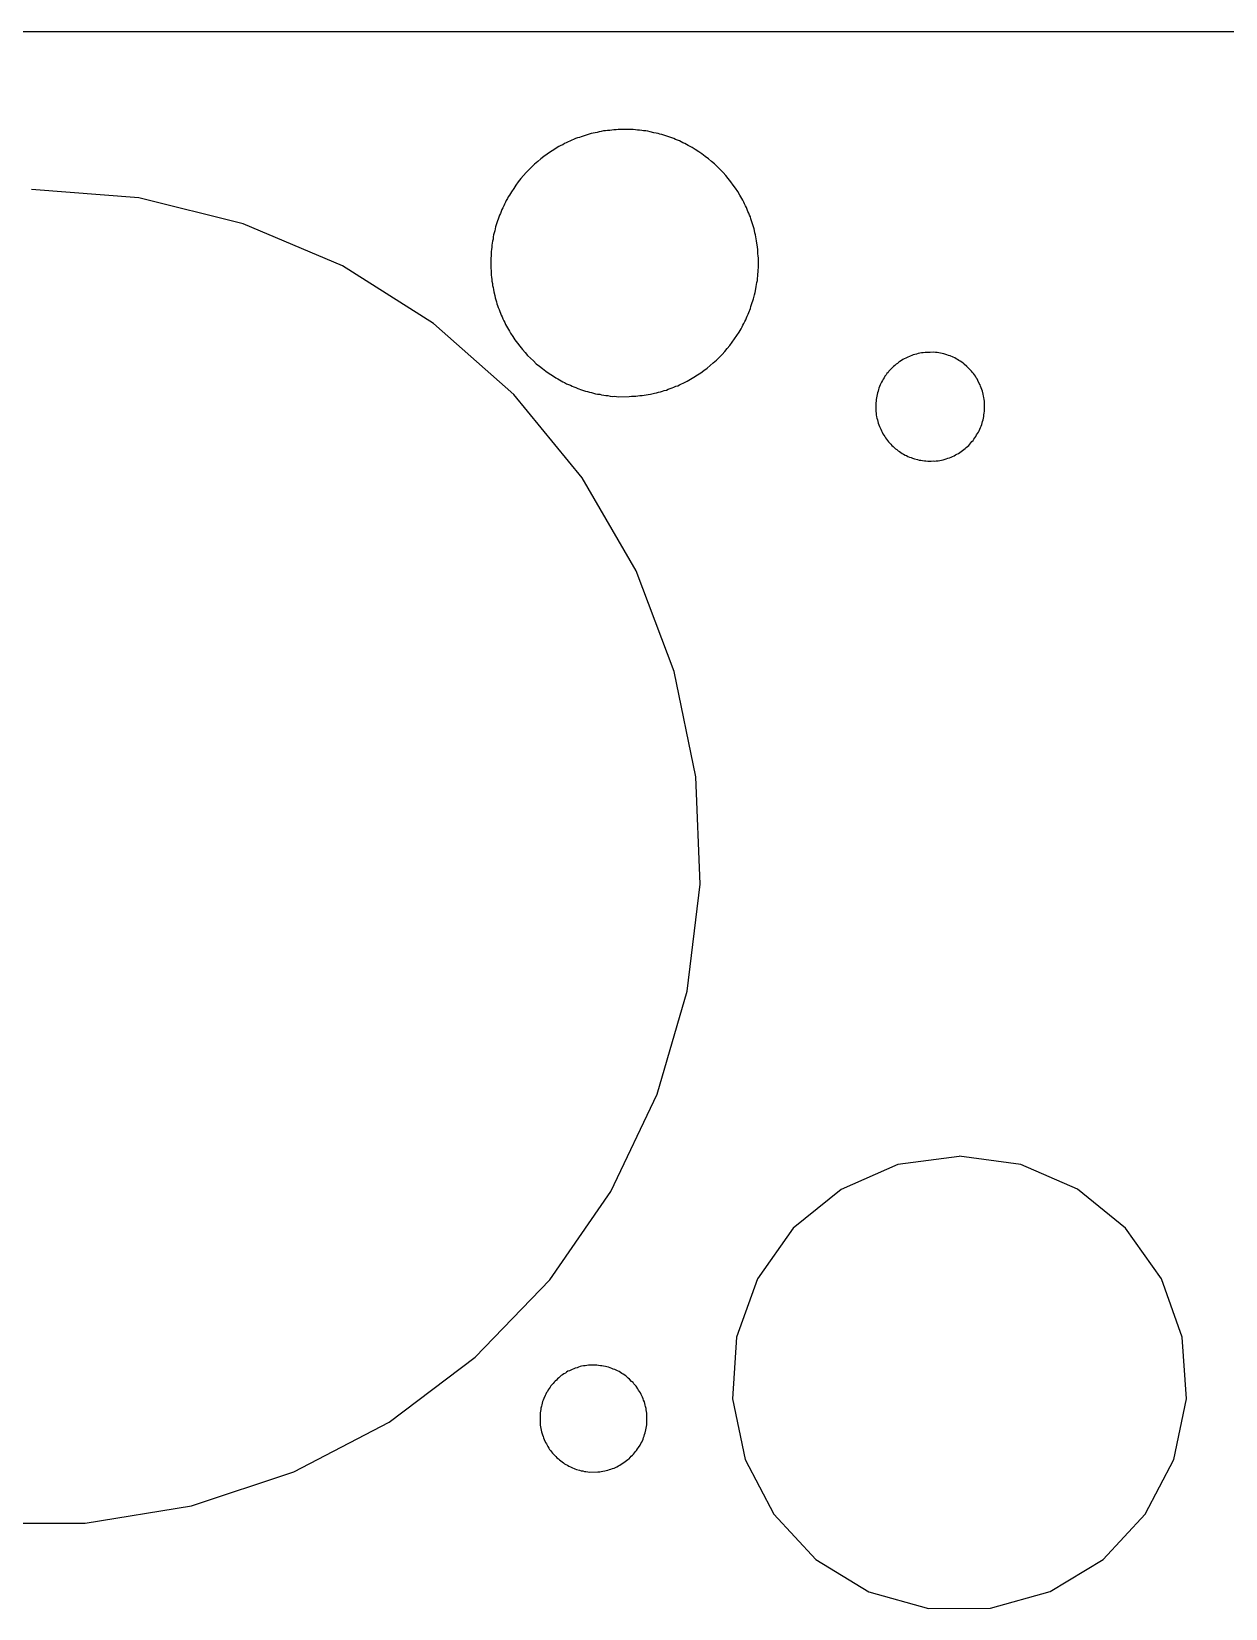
# Model space of a CAD drawing. Extents: x 14 to 160, y 773 to 1209.
# Drawn here: x 53.5 to 98, y 1149.8 to 1208.7 of the extents above; entities that cross this region are included whole.
import ezdxf

# ---------------------------------------------------------------- set-up
doc = ezdxf.new("R2010")
doc.units = 0

msp = doc.modelspace()

# ---------------------------------------------------------------- linework, layer by layer
at = {"layer": 'Bottom'}
for p, q in [((15.4723, 1208.65507), (158.38, 1208.65)), ((74.585717, 1204.891935), (74.503207, 1204.876115)), ((74.658673, 1204.907755), (74.585717, 1204.891935)), ((74.73171, 1204.92674), (74.658673, 1204.907755)), ((74.81422, 1204.94256), (74.73171, 1204.92674)), ((74.887176, 1204.94905), (74.81422, 1204.94256)), ((74.96655, 1204.958543), (74.887176, 1204.94905)), ((75.04906, 1204.965033), (74.96655, 1204.958543)), ((75.122098, 1204.974525), (75.04906, 1204.965033)), ((75.204608, 1204.981016), (75.122098, 1204.974525)), ((75.283982, 1204.990508), (75.204608, 1204.981016)), ((75.3665, 1205), (75.283982, 1204.990508)), ((75.6013, 1205), (75.3665, 1205)), ((75.845248, 1205.003912), (75.6013, 1205)), ((75.924622, 1204.994419), (75.845248, 1205.003912)), ((76.007132, 1204.984927), (75.924622, 1204.994419)), ((76.080088, 1204.978437), (76.007132, 1204.984927)), ((76.162606, 1204.968945), (76.080088, 1204.978437)), ((76.241899, 1204.962454), (76.162606, 1204.968945)), ((76.314936, 1204.952962), (76.241899, 1204.962454)), ((76.397447, 1204.946472), (76.314936, 1204.952962)), ((76.470402, 1204.930651), (76.397447, 1204.946472)), ((76.552913, 1204.911667), (76.470402, 1204.930651)), ((76.698898, 1204.879945), (76.552913, 1204.911667)), ((76.778272, 1204.864125), (76.698898, 1204.879945)), ((73.091136, 1204.324756), (72.961018, 1204.245492)), ((73.154587, 1204.36597), (73.091136, 1204.324756)), ((73.221206, 1204.397692), (73.154587, 1204.36597)), ((73.294243, 1204.429414), (73.221206, 1204.397692)), ((73.357693, 1204.470628), (73.294243, 1204.429414)), ((73.424312, 1204.502349), (73.357693, 1204.470628)), ((73.49735, 1204.537235), (73.424312, 1204.502349)), ((73.5608, 1204.568957), (73.49735, 1204.537235)), ((73.633756, 1204.59427), (73.5608, 1204.568957)), ((73.700375, 1204.625991), (73.633756, 1204.59427)), ((73.773331, 1204.657713), (73.700375, 1204.625991)), ((73.846287, 1204.683026), (73.773331, 1204.657713)), ((73.919324, 1204.705174), (73.846287, 1204.683026)), ((73.985943, 1204.730487), (73.919324, 1204.705174)), ((74.058899, 1204.755799), (73.985943, 1204.730487)), ((74.131936, 1204.777948), (74.058899, 1204.755799)), ((74.204892, 1204.80326), (74.131936, 1204.777948)), ((74.284266, 1204.81908), (74.204892, 1204.80326)), ((74.357222, 1204.844393), (74.284266, 1204.81908)), ((74.503207, 1204.876115), (74.357222, 1204.844393)), ((76.851228, 1204.848305), (76.778272, 1204.864125)), ((76.924265, 1204.822992), (76.851228, 1204.848305)), ((76.997221, 1204.807172), (76.924265, 1204.822992)), ((77.070177, 1204.781859), (76.997221, 1204.807172)), ((77.143214, 1204.759711), (77.070177, 1204.781859)), ((77.289191, 1204.709005), (77.143214, 1204.759711)), ((77.365315, 1204.686856), (77.289191, 1204.709005)), ((77.438271, 1204.661544), (77.365315, 1204.686856)), ((77.501722, 1204.629822), (77.438271, 1204.661544)), ((77.574759, 1204.5981), (77.501722, 1204.629822)), ((77.647715, 1204.572787), (77.574759, 1204.5981)), ((77.714334, 1204.541066), (77.647715, 1204.572787)), ((77.777784, 1204.50618), (77.714334, 1204.541066)), ((77.85074, 1204.474458), (77.777784, 1204.50618)), ((77.917359, 1204.433244), (77.85074, 1204.474458)), ((77.98081, 1204.401522), (77.917359, 1204.433244)), ((78.047429, 1204.3698), (77.98081, 1204.401522)), ((78.120384, 1204.328586), (78.047429, 1204.3698)), ((78.240981, 1204.249322), (78.120384, 1204.328586)), ((72.246967, 1203.709913), (72.139069, 1203.602164)), ((72.361219, 1203.804989), (72.246967, 1203.709913)), ((72.472294, 1203.903229), (72.361219, 1203.804989)), ((72.596059, 1203.991961), (72.472294, 1203.903229)), ((72.710311, 1204.080701), (72.596059, 1203.991961)), ((72.840421, 1204.163097), (72.710311, 1204.080701)), ((72.961018, 1204.245492), (72.840421, 1204.163097)), ((78.371099, 1204.166927), (78.240981, 1204.249322)), ((78.491688, 1204.084531), (78.371099, 1204.166927)), ((78.615461, 1203.995792), (78.491688, 1204.084531)), ((78.73605, 1203.90706), (78.615461, 1203.995792)), ((78.850302, 1203.80882), (78.73605, 1203.90706)), ((78.964545, 1203.713743), (78.850302, 1203.80882)), ((79.069275, 1203.605994), (78.964545, 1203.713743)), ((71.732855, 1203.164816), (71.637647, 1203.044395)), ((71.929617, 1203.392994), (71.732855, 1203.164816)), ((72.027994, 1203.497579), (71.929617, 1203.392994)), ((72.139069, 1203.602164), (72.027994, 1203.497579)), ((79.174005, 1203.501409), (79.069275, 1203.605994)), ((79.281903, 1203.396824), (79.174005, 1203.501409)), ((79.377112, 1203.282739), (79.281903, 1203.396824)), ((79.475489, 1203.168646), (79.377112, 1203.282739)), ((79.564352, 1203.048225), (79.475489, 1203.168646)), ((57.477218, 1202.443852), (53.472208, 1202.760762)), ((71.304463, 1202.546834), (71.263191, 1202.483472)), ((71.377419, 1202.676772), (71.304463, 1202.546834)), ((71.466282, 1202.800365), (71.377419, 1202.676772)), ((71.548792, 1202.920794), (71.466282, 1202.800365)), ((71.637647, 1203.044395), (71.548792, 1202.920794)), ((79.653207, 1202.924624), (79.564352, 1203.048225)), ((79.745239, 1202.804195), (79.653207, 1202.924624)), ((79.824613, 1202.680602), (79.745239, 1202.804195)), ((79.907123, 1202.550664), (79.824613, 1202.680602)), ((79.938889, 1202.487302), (79.907123, 1202.550664)), ((61.374328, 1201.480434), (57.477218, 1202.443852)), ((70.993222, 1201.938603), (70.971043, 1201.865748)), ((71.028156, 1202.014622), (70.993222, 1201.938603)), ((71.059922, 1202.077984), (71.028156, 1202.014622)), ((71.091688, 1202.150839), (71.059922, 1202.077984)), ((71.123454, 1202.217365), (71.091688, 1202.150839)), ((71.158388, 1202.280728), (71.123454, 1202.217365)), ((71.190154, 1202.353583), (71.158388, 1202.280728)), ((71.231426, 1202.420109), (71.190154, 1202.353583)), ((71.263191, 1202.483472), (71.231426, 1202.420109)), ((79.98016, 1202.423939), (79.938889, 1202.487302)), ((80.011926, 1202.357413), (79.98016, 1202.423939)), ((80.053197, 1202.284558), (80.011926, 1202.357413)), ((80.084963, 1202.221196), (80.053197, 1202.284558)), ((80.116729, 1202.154669), (80.084963, 1202.221196)), ((80.151663, 1202.081815), (80.116729, 1202.154669)), ((80.183429, 1202.018452), (80.151663, 1202.081815)), ((80.208777, 1201.942433), (80.183429, 1202.018452)), ((80.240543, 1201.869579), (80.208777, 1201.942433)), ((65.071508, 1199.905374), (61.374328, 1201.480434)), ((70.790196, 1201.364999), (70.75843, 1201.219225)), ((70.866321, 1201.583668), (70.790196, 1201.364999)), ((70.8885, 1201.656604), (70.866321, 1201.583668)), ((70.939277, 1201.802386), (70.8885, 1201.656604)), ((70.971043, 1201.865748), (70.939277, 1201.802386)), ((80.262722, 1201.806216), (80.240543, 1201.869579)), ((80.297657, 1201.73328), (80.262722, 1201.806216)), ((80.319836, 1201.660426), (80.297657, 1201.73328)), ((80.370613, 1201.514644), (80.319836, 1201.660426)), ((80.392873, 1201.441789), (80.370613, 1201.514644)), ((80.411884, 1201.368853), (80.392873, 1201.441789)), ((80.434063, 1201.295998), (80.411884, 1201.368853)), ((70.679056, 1200.835854), (70.663214, 1200.75659)), ((70.694898, 1200.908708), (70.679056, 1200.835854)), ((70.701398, 1200.991112), (70.694898, 1200.908708)), ((70.71724, 1201.063967), (70.701398, 1200.991112)), ((70.736251, 1201.136821), (70.71724, 1201.063967)), ((70.75843, 1201.219225), (70.736251, 1201.136821)), ((80.449906, 1201.223144), (80.434063, 1201.295998)), ((80.465748, 1201.14074), (80.449906, 1201.223144)), ((80.484759, 1201.067885), (80.465748, 1201.14074)), ((80.500601, 1200.995031), (80.484759, 1201.067885)), ((80.516443, 1200.912627), (80.500601, 1200.995031)), ((80.532286, 1200.839772), (80.516443, 1200.912627)), ((80.538785, 1200.760509), (80.532286, 1200.839772)), ((80.557796, 1200.687654), (80.538785, 1200.760509)), ((70.6217, 1200.28), (70.612195, 1200.200817)), ((70.612195, 1200.200817), (70.6122, 1199.81)), ((70.628198, 1200.446081), (70.621699, 1200.366817)), ((70.621699, 1200.366817), (70.6217, 1200.28)), ((70.637704, 1200.518936), (70.628198, 1200.446081)), ((70.644203, 1200.60134), (70.637704, 1200.518936)), ((70.653708, 1200.683735), (70.644203, 1200.60134)), ((70.663214, 1200.75659), (70.653708, 1200.683735)), ((80.564295, 1200.605258), (80.557796, 1200.687654)), ((80.573801, 1200.522855), (80.564295, 1200.605258)), ((80.5803, 1200.45), (80.573801, 1200.522855)), ((80.580295, 1200.361578), (80.5803, 1200.45)), ((80.589801, 1200.279183), (80.580295, 1200.361578)), ((80.5963, 1200.2), (80.589801, 1200.279183)), ((80.596299, 1199.839264), (80.5963, 1200.2)), ((68.467198, 1197.763044), (65.071508, 1199.905374)), ((70.6122, 1199.81), (70.621705, 1199.730736)), ((70.621705, 1199.730736), (70.6217, 1199.64)), ((70.6217, 1199.64), (70.628199, 1199.557605)), ((80.573876, 1199.527732), (80.580376, 1199.600668)), ((80.580376, 1199.600668), (80.589881, 1199.679851)), ((80.5898, 1199.76), (80.596299, 1199.839264)), ((80.589881, 1199.679851), (80.5898, 1199.76)), ((70.628199, 1199.557605), (70.637705, 1199.484669)), ((70.637705, 1199.484669), (70.644204, 1199.405486)), ((70.644204, 1199.405486), (70.65371, 1199.33255)), ((70.65371, 1199.33255), (70.669552, 1199.250155)), ((70.669552, 1199.250155), (70.679057, 1199.170891)), ((70.679057, 1199.170891), (70.6949, 1199.094872)), ((70.6949, 1199.094872), (70.710742, 1199.022017)), ((70.710742, 1199.022017), (70.726584, 1198.942753)), ((80.475247, 1198.909709), (80.507013, 1199.055491)), ((80.507013, 1199.055491), (80.516519, 1199.137887)), ((80.516519, 1199.137887), (80.532361, 1199.210822)), ((80.532361, 1199.210822), (80.538861, 1199.290005)), ((80.538861, 1199.290005), (80.557871, 1199.362941)), ((80.557871, 1199.362941), (80.564371, 1199.445336)), ((80.564371, 1199.445336), (80.573876, 1199.527732)), ((70.726584, 1198.942753), (70.75835, 1198.796979)), ((70.75835, 1198.796979), (70.774192, 1198.714576)), ((70.774192, 1198.714576), (70.824969, 1198.568802)), ((70.824969, 1198.568802), (70.840811, 1198.495866)), ((70.840811, 1198.495866), (70.866159, 1198.423011)), ((70.866159, 1198.423011), (70.888338, 1198.350157)), ((80.319749, 1198.39004), (80.370526, 1198.535822)), ((80.370526, 1198.535822), (80.392786, 1198.608677)), ((80.392786, 1198.608677), (80.418134, 1198.681532)), ((80.418134, 1198.681532), (80.4499, 1198.827314)), ((80.4499, 1198.827314), (80.475247, 1198.909709)), ((70.888338, 1198.350157), (70.920104, 1198.277221)), ((70.920104, 1198.277221), (70.945452, 1198.210694)), ((70.945452, 1198.210694), (70.9708, 1198.13784)), ((70.9708, 1198.13784), (71.002566, 1198.064904)), ((71.002566, 1198.064904), (71.034332, 1198.001541)), ((71.034332, 1198.001541), (71.059679, 1197.928605)), ((71.059679, 1197.928605), (71.091445, 1197.862079)), ((71.091445, 1197.862079), (71.132716, 1197.789224)), ((80.059447, 1197.759353), (80.094382, 1197.832288)), ((80.094382, 1197.832288), (80.126148, 1197.895651)), ((80.126148, 1197.895651), (80.157913, 1197.968587)), ((80.157913, 1197.968587), (80.183261, 1198.035113)), ((80.183261, 1198.035113), (80.215027, 1198.107968)), ((80.215027, 1198.107968), (80.246793, 1198.17133)), ((80.246793, 1198.17133), (80.29757, 1198.317104)), ((80.29757, 1198.317104), (80.319749, 1198.39004)), ((71.475708, 1195.100974), (68.467198, 1197.763044)), ((71.132716, 1197.789224), (71.164482, 1197.725862)), ((71.164482, 1197.725862), (71.196248, 1197.659335)), ((71.196248, 1197.659335), (71.23752, 1197.595973)), ((71.23752, 1197.595973), (71.272454, 1197.529446)), ((71.272454, 1197.529446), (71.310557, 1197.466084)), ((71.310557, 1197.466084), (71.351828, 1197.399557)), ((71.351828, 1197.399557), (71.434338, 1197.269619)), ((71.434338, 1197.269619), (71.513712, 1197.149198)), ((79.710242, 1197.182689), (79.79276, 1197.30311)), ((79.79276, 1197.30311), (79.87527, 1197.433048)), ((79.87527, 1197.433048), (79.913373, 1197.499575)), ((79.913373, 1197.499575), (79.948307, 1197.562937)), ((79.948307, 1197.562937), (79.98641, 1197.629464)), ((79.98641, 1197.629464), (80.021344, 1197.692826)), ((80.021344, 1197.692826), (80.059447, 1197.759353)), ((71.513712, 1197.149198), (71.602567, 1197.028769)), ((71.602567, 1197.028769), (71.694607, 1196.905176)), ((71.694607, 1196.905176), (71.789807, 1196.791083)), ((71.789807, 1196.791083), (71.888192, 1196.680162)), ((71.888192, 1196.680162), (71.986569, 1196.566077)), ((79.240561, 1196.596396), (79.338938, 1196.710489)), ((79.338938, 1196.710489), (79.434147, 1196.824574)), ((79.434147, 1196.824574), (79.532523, 1196.938667)), ((79.532523, 1196.938667), (79.621387, 1197.059088)), ((79.621387, 1197.059088), (79.710242, 1197.182689)), ((86.627428, 1196.64771), (86.559672, 1196.631565)), ((86.685517, 1196.657365), (86.627428, 1196.64771)), ((86.750105, 1196.663855), (86.685517, 1196.657365)), ((86.817861, 1196.67351), (86.750105, 1196.663855)), ((86.8727, 1196.68), (86.817861, 1196.67351)), ((87.0051, 1196.68), (86.8727, 1196.68)), ((87.137242, 1196.68522), (87.0048, 1196.68)), ((87.204999, 1196.67873), (87.137242, 1196.68522)), ((87.269586, 1196.669075), (87.204999, 1196.67873)), ((87.327675, 1196.662585), (87.269586, 1196.669075)), ((87.395431, 1196.652931), (87.327675, 1196.662585)), ((87.45352, 1196.636786), (87.395431, 1196.652931)), ((71.986569, 1196.566077), (72.091299, 1196.45832)), ((72.091299, 1196.45832), (72.205542, 1196.363252)), ((72.205542, 1196.363252), (72.310272, 1196.255495)), ((72.310272, 1196.255495), (72.424515, 1196.160427)), ((72.424515, 1196.160427), (72.545112, 1196.071687)), ((72.545112, 1196.071687), (72.659364, 1195.979783)), ((78.564597, 1196.006939), (78.688362, 1196.09567)), ((78.688362, 1196.09567), (78.802614, 1196.190747)), ((78.802614, 1196.190747), (78.913681, 1196.288987)), ((78.913681, 1196.288987), (79.027933, 1196.387235)), ((79.027933, 1196.387235), (79.135831, 1196.491811)), ((79.135831, 1196.491811), (79.240561, 1196.596396)), ((85.552571, 1196.069254), (85.51065, 1196.02731)), ((85.600992, 1196.111198), (85.552571, 1196.069254)), ((85.642913, 1196.150059), (85.600992, 1196.111198)), ((85.684834, 1196.192004), (85.642913, 1196.150059)), ((85.733255, 1196.233948), (85.684834, 1196.192004)), ((85.784925, 1196.266319), (85.733255, 1196.233948)), ((85.833346, 1196.308263), (85.784925, 1196.266319)), ((85.881767, 1196.340634), (85.833346, 1196.308263)), ((85.933437, 1196.37625), (85.881767, 1196.340634)), ((85.991525, 1196.408621), (85.933437, 1196.37625)), ((86.039946, 1196.43442), (85.991525, 1196.408621)), ((86.098035, 1196.466791), (86.039946, 1196.43442)), ((86.146455, 1196.489426), (86.098035, 1196.466791)), ((86.26273, 1196.541106), (86.146455, 1196.489426)), ((86.320819, 1196.563741), (86.26273, 1196.541106)), ((86.378907, 1196.583131), (86.320819, 1196.563741)), ((86.436996, 1196.599276), (86.378907, 1196.583131)), ((86.501584, 1196.615421), (86.436996, 1196.599276)), ((86.559672, 1196.631565), (86.501584, 1196.615421)), ((87.518108, 1196.620641), (87.45352, 1196.636786)), ((87.634383, 1196.58827), (87.518108, 1196.620641)), ((87.692471, 1196.56888), (87.634383, 1196.58827)), ((87.75056, 1196.546245), (87.692471, 1196.56888)), ((87.866843, 1196.494565), (87.75056, 1196.546245)), ((87.924931, 1196.47193), (87.866843, 1196.494565)), ((87.973352, 1196.439559), (87.924931, 1196.47193)), ((88.03144, 1196.41376), (87.973352, 1196.439559)), ((88.079861, 1196.381389), (88.03144, 1196.41376)), ((88.131531, 1196.345773), (88.079861, 1196.381389)), ((88.18962, 1196.313402), (88.131531, 1196.345773)), ((88.23804, 1196.271458), (88.18962, 1196.313402)), ((88.279962, 1196.239087), (88.23804, 1196.271458)), ((88.37686, 1196.155093), (88.279962, 1196.239087)), ((88.418781, 1196.116232), (88.37686, 1196.155093)), ((88.502754, 1196.032247), (88.418781, 1196.116232)), ((72.659364, 1195.979783), (72.789474, 1195.891052)), ((72.789474, 1195.891052), (72.913247, 1195.811788)), ((72.913247, 1195.811788), (73.043357, 1195.729392)), ((73.043357, 1195.729392), (73.106808, 1195.688178)), ((73.106808, 1195.688178), (73.173427, 1195.656456)), ((73.173427, 1195.656456), (73.236877, 1195.615242)), ((73.236877, 1195.615242), (73.303496, 1195.583521)), ((73.303496, 1195.583521), (73.366947, 1195.551799)), ((73.366947, 1195.551799), (73.439903, 1195.510585)), ((73.439903, 1195.510585), (73.506522, 1195.485272)), ((73.506522, 1195.485272), (73.579477, 1195.45355)), ((77.590554, 1195.436238), (77.657173, 1195.471124)), ((77.657173, 1195.471124), (77.730129, 1195.502846)), ((77.730129, 1195.502846), (77.79358, 1195.534568)), ((77.79358, 1195.534568), (77.860199, 1195.56629)), ((77.860199, 1195.56629), (77.933154, 1195.607504)), ((77.933154, 1195.607504), (77.996605, 1195.639225)), ((77.996605, 1195.639225), (78.063224, 1195.674111)), ((78.063224, 1195.674111), (78.126674, 1195.712161)), ((78.126674, 1195.712161), (78.193293, 1195.753375)), ((78.193293, 1195.753375), (78.323403, 1195.835771)), ((78.323403, 1195.835771), (78.444, 1195.915035)), ((78.444, 1195.915035), (78.564597, 1196.006939)), ((85.145383, 1195.465404), (85.122797, 1195.407315)), ((85.171218, 1195.513839), (85.145383, 1195.465404)), ((85.197053, 1195.571928), (85.171218, 1195.513839)), ((85.229388, 1195.630017), (85.197053, 1195.571928)), ((85.255223, 1195.681696), (85.229388, 1195.630017)), ((85.287558, 1195.730131), (85.255223, 1195.681696)), ((85.319892, 1195.78822), (85.287558, 1195.730131)), ((85.361976, 1195.836655), (85.319892, 1195.78822)), ((85.394311, 1195.888334), (85.361976, 1195.836655)), ((85.436313, 1195.927115), (85.394311, 1195.888334)), ((85.468648, 1195.978794), (85.436313, 1195.927115)), ((85.51065, 1196.02731), (85.468648, 1195.978794)), ((88.544756, 1195.983812), (88.502754, 1196.032247)), ((88.583509, 1195.932132), (88.544756, 1195.983812)), ((88.619093, 1195.893271), (88.583509, 1195.932132)), ((88.657846, 1195.841591), (88.619093, 1195.893271)), ((88.69343, 1195.793157), (88.657846, 1195.841591)), ((88.725765, 1195.735068), (88.69343, 1195.793157)), ((88.758099, 1195.686633), (88.725765, 1195.735068)), ((88.790434, 1195.634953), (88.758099, 1195.686633)), ((88.842104, 1195.518653), (88.790434, 1195.634953)), ((88.874439, 1195.470219), (88.842104, 1195.518653)), ((88.890606, 1195.41213), (88.874439, 1195.470219)), ((74.017718, 1191.995214), (71.475708, 1195.100974)), ((73.579477, 1195.45355), (73.642928, 1195.421829)), ((73.642928, 1195.421829), (73.715965, 1195.390107)), ((73.715965, 1195.390107), (73.788921, 1195.364794)), ((73.788921, 1195.364794), (73.85554, 1195.333073)), ((73.85554, 1195.333073), (74.001525, 1195.282366)), ((74.001525, 1195.282366), (74.074481, 1195.260137)), ((74.074481, 1195.260137), (74.147518, 1195.234824)), ((74.147518, 1195.234824), (74.220474, 1195.219004)), ((74.220474, 1195.219004), (74.29343, 1195.193691)), ((74.29343, 1195.193691), (74.372804, 1195.177871)), ((74.372804, 1195.177871), (74.44576, 1195.152559)), ((74.44576, 1195.152559), (74.521884, 1195.136738)), ((74.521884, 1195.136738), (74.59484, 1195.120918)), ((74.59484, 1195.120918), (74.674214, 1195.114428)), ((74.674214, 1195.114428), (74.74717, 1195.095443)), ((74.74717, 1195.095443), (74.82968, 1195.079623)), ((74.82968, 1195.079623), (74.902636, 1195.073133)), ((74.902636, 1195.073133), (74.98201, 1195.06364)), ((74.98201, 1195.06364), (75.06452, 1195.04782)), ((75.06452, 1195.04782), (75.137558, 1195.038328)), ((75.137558, 1195.038328), (75.2201, 1195.04)), ((75.2201, 1195.04), (75.299474, 1195.03351)), ((75.299474, 1195.03351), (75.381984, 1195.024017)), ((75.381984, 1195.024017), (75.7786, 1195.03)), ((75.7786, 1195.03), (75.86111, 1195.039492)), ((75.86111, 1195.039492), (75.9437, 1195.04)), ((75.9437, 1195.04), (76.023074, 1195.04649)), ((76.023074, 1195.04649), (76.09603, 1195.055983)), ((76.09603, 1195.055983), (76.178548, 1195.065475)), ((76.178548, 1195.065475), (76.257841, 1195.071965)), ((76.257841, 1195.071965), (76.330878, 1195.081457)), ((76.330878, 1195.081457), (76.413388, 1195.097278)), ((76.413388, 1195.097278), (76.486344, 1195.103768)), ((76.486344, 1195.103768), (76.568862, 1195.122752)), ((76.568862, 1195.122752), (76.714839, 1195.154474)), ((76.714839, 1195.154474), (76.794214, 1195.170295)), ((76.794214, 1195.170295), (76.867169, 1195.195607)), ((76.867169, 1195.195607), (76.940207, 1195.211427)), ((76.940207, 1195.211427), (77.013163, 1195.233576)), ((77.013163, 1195.233576), (77.086118, 1195.258888)), ((77.086118, 1195.258888), (77.162243, 1195.274709)), ((77.162243, 1195.274709), (77.235199, 1195.300021)), ((77.235199, 1195.300021), (77.308155, 1195.331743)), ((77.308155, 1195.331743), (77.381192, 1195.357055)), ((77.381192, 1195.357055), (77.444642, 1195.379204)), ((77.444642, 1195.379204), (77.517598, 1195.41409)), ((77.517598, 1195.41409), (77.590554, 1195.436238)), ((84.99679, 1194.919806), (84.99029, 1194.855226)), ((85.006458, 1194.98763), (84.99679, 1194.919806)), ((85.012957, 1195.042555), (85.006458, 1194.98763)), ((85.032293, 1195.11038), (85.012957, 1195.042555)), ((85.038792, 1195.168469), (85.032293, 1195.11038)), ((85.064627, 1195.226558), (85.038792, 1195.168469)), ((85.080795, 1195.291137), (85.064627, 1195.226558)), ((85.096962, 1195.349226), (85.080795, 1195.291137)), ((85.122797, 1195.407315), (85.096962, 1195.349226)), ((88.916442, 1195.354041), (88.890606, 1195.41213)), ((88.939027, 1195.295952), (88.916442, 1195.354041)), ((88.958363, 1195.231372), (88.939027, 1195.295952)), ((88.990697, 1195.115072), (88.958363, 1195.231372)), ((88.997197, 1195.047248), (88.990697, 1195.115072)), ((89.016533, 1194.992404), (88.997197, 1195.047248)), ((89.023032, 1194.924579), (89.016533, 1194.992404)), ((89.0327, 1194.86), (89.023032, 1194.924579)), ((84.974101, 1194.665421), (84.9741, 1194.6)), ((84.9741, 1194.6), (84.980599, 1194.535421)), ((84.9806, 1194.73), (84.974101, 1194.665421)), ((84.980599, 1194.535421), (84.9806, 1194.47)), ((84.980622, 1194.797137), (84.9806, 1194.73)), ((84.9806, 1194.47), (84.990268, 1194.405421)), ((84.99029, 1194.855226), (84.980622, 1194.797137)), ((84.990268, 1194.405421), (84.996767, 1194.347332)), ((84.996767, 1194.347332), (85.006435, 1194.279507)), ((88.997222, 1194.225302), (89.00689, 1194.289881)), ((89.00689, 1194.289881), (89.016557, 1194.34797)), ((89.016557, 1194.34797), (89.023057, 1194.415795)), ((89.023057, 1194.415795), (89.032725, 1194.480374)), ((89.032701, 1194.797825), (89.0327, 1194.86)), ((89.0392, 1194.73), (89.032701, 1194.797825)), ((89.032725, 1194.480374), (89.039224, 1194.538463)), ((89.039224, 1194.538463), (89.0392, 1194.73)), ((85.006435, 1194.279507), (85.022602, 1194.221418)), ((85.022602, 1194.221418), (85.03877, 1194.156839)), ((85.03877, 1194.156839), (85.071104, 1194.040539)), ((85.071104, 1194.040539), (85.09044, 1193.975959)), ((85.09044, 1193.975959), (85.113026, 1193.91787)), ((85.113026, 1193.91787), (85.138861, 1193.859781)), ((85.138861, 1193.859781), (85.164696, 1193.808101)), ((85.164696, 1193.808101), (85.187282, 1193.753258)), ((85.187282, 1193.753258), (85.213117, 1193.695169)), ((88.774373, 1193.647348), (88.809876, 1193.705437)), ((88.809876, 1193.705437), (88.832461, 1193.753871)), ((88.832461, 1193.753871), (88.884132, 1193.870163)), ((88.884132, 1193.870163), (88.906717, 1193.928252)), ((88.906717, 1193.928252), (88.932553, 1193.986341)), ((88.932553, 1193.986341), (88.964887, 1194.102633)), ((88.964887, 1194.102633), (88.981054, 1194.167213)), ((88.981054, 1194.167213), (88.997222, 1194.225302)), ((85.213117, 1193.695169), (85.245451, 1193.643489)), ((85.245451, 1193.643489), (85.277786, 1193.5854)), ((85.277786, 1193.5854), (85.31337, 1193.536965)), ((85.31337, 1193.536965), (85.345705, 1193.488531)), ((85.345705, 1193.488531), (85.378039, 1193.436851)), ((85.378039, 1193.436851), (85.419961, 1193.388416)), ((85.419961, 1193.388416), (85.452295, 1193.339982)), ((85.452295, 1193.339982), (85.536276, 1193.255988)), ((85.536276, 1193.255988), (85.578278, 1193.207553)), ((85.578278, 1193.207553), (85.626699, 1193.165609)), ((85.626699, 1193.165609), (85.66862, 1193.123584)), ((85.66862, 1193.123584), (85.717041, 1193.08164)), ((88.312427, 1193.085442), (88.354511, 1193.127386)), ((88.354511, 1193.127386), (88.402931, 1193.166166)), ((88.402931, 1193.166166), (88.444852, 1193.208111)), ((88.444852, 1193.208111), (88.486774, 1193.256545)), ((88.486774, 1193.256545), (88.525608, 1193.298489)), ((88.525608, 1193.298489), (88.56761, 1193.350169)), ((88.56761, 1193.350169), (88.609531, 1193.38903)), ((88.609531, 1193.38903), (88.641866, 1193.44071)), ((88.641866, 1193.44071), (88.67745, 1193.489145)), ((88.67745, 1193.489145), (88.716203, 1193.540824)), ((88.716203, 1193.540824), (88.742038, 1193.595668)), ((88.742038, 1193.595668), (88.774373, 1193.647348)), ((85.717041, 1193.08164), (85.765461, 1193.049269)), ((85.765461, 1193.049269), (85.807464, 1193.007325)), ((85.807464, 1193.007325), (85.865552, 1192.974954)), ((85.865552, 1192.974954), (85.917223, 1192.942583)), ((85.917223, 1192.942583), (85.965643, 1192.906967)), ((85.965643, 1192.906967), (86.014064, 1192.874596)), ((86.014064, 1192.874596), (86.072152, 1192.848797)), ((86.072152, 1192.848797), (86.130241, 1192.826162)), ((86.130241, 1192.826162), (86.178662, 1192.793791)), ((86.178662, 1192.793791), (86.23675, 1192.767992)), ((86.23675, 1192.767992), (86.294839, 1192.751847)), ((86.294839, 1192.751847), (86.352927, 1192.726048)), ((86.352927, 1192.726048), (86.420683, 1192.709903)), ((86.420683, 1192.709903), (86.536958, 1192.677532)), ((86.536958, 1192.677532), (86.601546, 1192.661387)), ((86.601546, 1192.661387), (86.659635, 1192.651733)), ((86.659635, 1192.651733), (86.724223, 1192.642078)), ((86.724223, 1192.642078), (86.791979, 1192.635588)), ((86.791979, 1192.635588), (86.850068, 1192.625933)), ((86.850068, 1192.625933), (86.9147, 1192.62)), ((86.9147, 1192.62), (86.982456, 1192.61351)), ((86.982456, 1192.61351), (87.047, 1192.62)), ((87.047, 1192.62), (87.114756, 1192.62649)), ((87.114756, 1192.62649), (87.1794, 1192.62)), ((87.1794, 1192.62), (87.237488, 1192.629654)), ((87.237488, 1192.629654), (87.305245, 1192.636145)), ((87.305245, 1192.636145), (87.369833, 1192.645799)), ((87.369833, 1192.645799), (87.427921, 1192.661944)), ((87.427921, 1192.661944), (87.492509, 1192.671599)), ((87.492509, 1192.671599), (87.608784, 1192.703969)), ((87.608784, 1192.703969), (87.666873, 1192.729769)), ((87.666873, 1192.729769), (87.734629, 1192.745914)), ((87.734629, 1192.745914), (87.792718, 1192.768549)), ((87.792718, 1192.768549), (87.841138, 1192.794348)), ((87.841138, 1192.794348), (87.899227, 1192.820147)), ((87.899227, 1192.820147), (87.957315, 1192.852518)), ((87.957315, 1192.852518), (88.005736, 1192.878318)), ((88.005736, 1192.878318), (88.063824, 1192.910688)), ((88.063824, 1192.910688), (88.112245, 1192.943059)), ((88.112245, 1192.943059), (88.163915, 1192.97543)), ((88.163915, 1192.97543), (88.212336, 1193.011046)), ((88.212336, 1193.011046), (88.264006, 1193.049826)), ((88.264006, 1193.049826), (88.312427, 1193.085442)), ((76.032918, 1188.521844), (74.017718, 1191.995214)), ((77.454668, 1184.766424), (76.032918, 1188.521844)), ((78.257573, 1180.830354), (77.454668, 1184.766424)), ((78.419425, 1176.824564), (78.257573, 1180.830354)), ((77.93387, 1172.840964), (78.419425, 1176.824564)), ((76.81996, 1168.987294), (77.93387, 1172.840964)), ((75.09673, 1165.358634), (76.81996, 1168.987294)), ((88.0956, 1166.67), (85.8043, 1166.362599)), ((90.386894, 1166.368241), (88.095594, 1166.675642)), ((85.8043, 1166.362599), (83.68438, 1165.437207)), ((92.506814, 1165.442849), (90.386894, 1166.368241)), ((94.303044, 1163.991389), (92.506814, 1165.442849)), ((72.81495, 1162.059564), (75.09673, 1165.358634)), ((83.68438, 1165.437207), (81.89767, 1163.985747)), ((81.89767, 1163.985747), (80.55843, 1162.093777)), ((95.635934, 1162.099419), (94.303044, 1163.991389)), ((70.02858, 1159.169314), (72.81495, 1162.059564)), ((80.55843, 1162.093777), (79.78409, 1159.919747)), ((96.407098, 1159.925389), (95.635934, 1162.099419)), ((79.78409, 1159.919747), (79.63176, 1157.615787)), ((96.56895, 1157.621429), (96.407098, 1159.925389)), ((66.82014, 1156.751274), (70.02858, 1159.169314)), ((73.148331, 1158.401334), (73.100722, 1158.36012)), ((73.189602, 1158.442548), (73.148331, 1158.401334)), ((73.23721, 1158.483762), (73.189602, 1158.442548)), ((73.284818, 1158.515483), (73.23721, 1158.483762)), ((73.335595, 1158.547205), (73.284818, 1158.515483)), ((73.392709, 1158.578927), (73.335595, 1158.547205)), ((73.440317, 1158.613813), (73.392709, 1158.578927)), ((73.487925, 1158.645535), (73.440317, 1158.613813)), ((73.545039, 1158.667683), (73.487925, 1158.645535)), ((73.602152, 1158.692996), (73.545039, 1158.667683)), ((73.652929, 1158.718308), (73.602152, 1158.692996)), ((73.710042, 1158.740457), (73.652929, 1158.718308)), ((73.763988, 1158.765769), (73.710042, 1158.740457)), ((73.830607, 1158.78159), (73.763988, 1158.765769)), ((73.88772, 1158.806902), (73.830607, 1158.78159)), ((73.944834, 1158.822722), (73.88772, 1158.806902)), ((74.001947, 1158.832215), (73.944834, 1158.822722)), ((74.065398, 1158.848035), (74.001947, 1158.832215)), ((74.132017, 1158.854525), (74.065398, 1158.848035)), ((74.18913, 1158.864017), (74.132017, 1158.854525)), ((74.252581, 1158.870508), (74.18913, 1158.864017)), ((74.3192, 1158.88), (74.252581, 1158.870508)), ((74.4462, 1158.88), (74.3192, 1158.88)), ((74.570147, 1158.870646), (74.4463, 1158.88)), ((74.633598, 1158.861154), (74.570147, 1158.870646)), ((74.700217, 1158.854663), (74.633598, 1158.861154)), ((74.75733, 1158.845171), (74.700217, 1158.854663)), ((74.820781, 1158.838681), (74.75733, 1158.845171)), ((74.8874, 1158.82286), (74.820781, 1158.838681)), ((74.944513, 1158.813368), (74.8874, 1158.82286)), ((75.001627, 1158.797548), (74.944513, 1158.813368)), ((75.065077, 1158.772235), (75.001627, 1158.797548)), ((75.122191, 1158.756415), (75.065077, 1158.772235)), ((75.179305, 1158.731103), (75.122191, 1158.756415)), ((75.236418, 1158.708954), (75.179305, 1158.731103)), ((75.284026, 1158.683642), (75.236418, 1158.708954)), ((75.34114, 1158.658329), (75.284026, 1158.683642)), ((75.398254, 1158.636181), (75.34114, 1158.658329)), ((75.445862, 1158.604459), (75.398254, 1158.636181)), ((75.502975, 1158.569573), (75.445862, 1158.604459)), ((75.553752, 1158.537851), (75.502975, 1158.569573)), ((75.648952, 1158.474489), (75.553752, 1158.537851)), ((75.699729, 1158.433275), (75.648952, 1158.474489)), ((75.741, 1158.392061), (75.699729, 1158.433275)), ((75.788609, 1158.350847), (75.741, 1158.392061)), ((72.668917, 1157.792778), (72.637151, 1157.745236)), ((72.694265, 1157.849813), (72.668917, 1157.792778)), ((72.726031, 1157.897355), (72.694265, 1157.849813)), ((72.757797, 1157.954389), (72.726031, 1157.897355)), ((72.789563, 1158.005095), (72.757797, 1157.954389)), ((72.821329, 1158.052637), (72.789563, 1158.005095)), ((72.856263, 1158.100179), (72.821329, 1158.052637)), ((72.897534, 1158.150886), (72.856263, 1158.100179)), ((72.935637, 1158.188936), (72.897534, 1158.150886)), ((72.976908, 1158.239642), (72.935637, 1158.188936)), ((73.01818, 1158.280856), (72.976908, 1158.239642)), ((73.059451, 1158.318906), (73.01818, 1158.280856)), ((73.100722, 1158.36012), (73.059451, 1158.318906)), ((75.867983, 1158.271664), (75.788609, 1158.350847)), ((75.918759, 1158.23045), (75.867983, 1158.271664)), ((75.950525, 1158.179744), (75.918759, 1158.23045)), ((75.991797, 1158.141694), (75.950525, 1158.179744)), ((76.033068, 1158.090987), (75.991797, 1158.141694)), ((76.096518, 1157.995911), (76.033068, 1158.090987)), ((76.128284, 1157.945205), (76.096518, 1157.995911)), ((76.163219, 1157.888171), (76.128284, 1157.945205)), ((76.194985, 1157.840629), (76.163219, 1157.888171)), ((76.22675, 1157.783594), (76.194985, 1157.840629)), ((72.47231, 1157.216091), (72.465811, 1157.152728)), ((72.481816, 1157.273125), (72.47231, 1157.216091)), ((72.497658, 1157.339652), (72.481816, 1157.273125)), ((72.5135, 1157.396686), (72.497658, 1157.339652)), ((72.529342, 1157.460048), (72.5135, 1157.396686)), ((72.545185, 1157.517083), (72.529342, 1157.460048)), ((72.570532, 1157.574117), (72.545185, 1157.517083)), ((72.586375, 1157.631151), (72.570532, 1157.574117)), ((72.637151, 1157.745236), (72.586375, 1157.631151)), ((76.252098, 1157.736052), (76.22675, 1157.783594)), ((76.274277, 1157.679018), (76.252098, 1157.736052)), ((76.299625, 1157.621984), (76.274277, 1157.679018)), ((76.315467, 1157.564949), (76.299625, 1157.621984)), ((76.340815, 1157.507915), (76.315467, 1157.564949)), ((76.356657, 1157.450881), (76.340815, 1157.507915)), ((76.3725, 1157.387518), (76.356657, 1157.450881)), ((76.388342, 1157.330484), (76.3725, 1157.387518)), ((76.404184, 1157.263958), (76.388342, 1157.330484)), ((76.41369, 1157.206923), (76.404184, 1157.263958)), ((76.423195, 1157.143561), (76.41369, 1157.206923)), ((79.63176, 1157.615787), (80.10144, 1155.353027)), ((96.09927, 1155.358669), (96.56895, 1157.621429)), ((63.25942, 1154.894154), (66.82014, 1156.751274)), ((72.449806, 1157.029167), (72.4498, 1156.76)), ((72.4498, 1156.76), (72.456299, 1156.696637)), ((72.456305, 1157.095694), (72.449806, 1157.029167)), ((72.456299, 1156.696637), (72.4563, 1156.64)), ((72.4563, 1156.64), (72.465805, 1156.576638)), ((72.465811, 1157.152728), (72.456305, 1157.095694)), ((76.423129, 1156.585558), (76.429628, 1156.652085)), ((76.429695, 1157.086526), (76.423195, 1157.143561)), ((76.429628, 1156.652085), (76.439133, 1156.715447)), ((76.4392, 1157.02), (76.429695, 1157.086526)), ((76.439133, 1156.715447), (76.4392, 1157.02)), ((72.465805, 1156.576638), (72.481648, 1156.510111)), ((72.481648, 1156.510111), (72.491153, 1156.453077)), ((72.491153, 1156.453077), (72.506995, 1156.389714)), ((72.506995, 1156.389714), (72.538761, 1156.275621)), ((72.538761, 1156.275621), (72.564109, 1156.218587)), ((72.564109, 1156.218587), (72.579951, 1156.161553)), ((72.579951, 1156.161553), (72.602131, 1156.104518)), ((72.602131, 1156.104518), (72.652907, 1155.990433)), ((76.242282, 1156.002518), (76.293059, 1156.116603)), ((76.293059, 1156.116603), (76.308901, 1156.173637)), ((76.308901, 1156.173637), (76.331162, 1156.227508)), ((76.331162, 1156.227508), (76.350173, 1156.284542)), ((76.350173, 1156.284542), (76.366015, 1156.351068)), ((76.366015, 1156.351068), (76.397781, 1156.465161)), ((76.397781, 1156.465161), (76.413623, 1156.528524)), ((76.413623, 1156.528524), (76.423129, 1156.585558)), ((72.652907, 1155.990433), (72.684673, 1155.942891)), ((72.684673, 1155.942891), (72.710021, 1155.885857)), ((72.710021, 1155.885857), (72.741787, 1155.838315)), ((72.741787, 1155.838315), (72.773553, 1155.781281)), ((72.773553, 1155.781281), (72.805319, 1155.730574)), ((72.805319, 1155.730574), (72.84659, 1155.683032)), ((72.84659, 1155.683032), (72.878356, 1155.63549)), ((72.878356, 1155.63549), (72.919627, 1155.594276)), ((72.919627, 1155.594276), (72.960898, 1155.54357)), ((72.960898, 1155.54357), (73.00217, 1155.50552)), ((73.00217, 1155.50552), (73.043441, 1155.464306)), ((73.043441, 1155.464306), (73.081544, 1155.4136)), ((75.813727, 1155.425701), (75.85183, 1155.473243)), ((75.85183, 1155.473243), (75.902607, 1155.514457)), ((75.902607, 1155.514457), (75.934373, 1155.555671)), ((75.934373, 1155.555671), (75.975644, 1155.603213)), ((75.975644, 1155.603213), (76.016915, 1155.653919)), ((76.016915, 1155.653919), (76.048681, 1155.691969)), ((76.048681, 1155.691969), (76.089952, 1155.749003)), ((76.089952, 1155.749003), (76.121718, 1155.79971)), ((76.121718, 1155.79971), (76.185169, 1155.894778)), ((76.185169, 1155.894778), (76.210516, 1155.951812)), ((76.210516, 1155.951812), (76.242282, 1156.002518)), ((59.44165, 1153.620164), (63.25942, 1154.894154)), ((73.081544, 1155.4136), (73.132321, 1155.37555)), ((73.132321, 1155.37555), (73.173592, 1155.340664)), ((73.173592, 1155.340664), (73.2212, 1155.302614)), ((73.2212, 1155.302614), (73.268808, 1155.267728)), ((73.268808, 1155.267728), (73.319585, 1155.229678)), ((73.319585, 1155.229678), (73.367193, 1155.194792)), ((73.367193, 1155.194792), (73.414801, 1155.163071)), ((73.414801, 1155.163071), (73.471915, 1155.137758)), ((73.471915, 1155.137758), (73.522692, 1155.106036)), ((73.522692, 1155.106036), (73.579805, 1155.080724)), ((73.579805, 1155.080724), (73.63375, 1155.058575)), ((73.63375, 1155.058575), (73.748002, 1155.007869)), ((73.748002, 1155.007869), (73.805116, 1154.985721)), ((73.805116, 1154.985721), (73.919368, 1154.953999)), ((73.919368, 1154.953999), (73.985987, 1154.935014)), ((73.985987, 1154.935014), (74.039932, 1154.928524)), ((74.039932, 1154.928524), (74.106551, 1154.912704)), ((74.106551, 1154.912704), (74.163665, 1154.903212)), ((74.163665, 1154.903212), (74.227115, 1154.896721)), ((74.227115, 1154.896721), (74.293734, 1154.887229)), ((74.293734, 1154.887229), (74.6111, 1154.89)), ((74.6111, 1154.89), (74.67455, 1154.899492)), ((74.67455, 1154.899492), (74.731664, 1154.905983)), ((74.731664, 1154.905983), (74.798283, 1154.915475)), ((74.798283, 1154.915475), (74.861734, 1154.931295)), ((74.861734, 1154.931295), (74.918847, 1154.947115)), ((74.918847, 1154.947115), (74.975961, 1154.956608)), ((74.975961, 1154.956608), (75.039411, 1154.978837)), ((75.039411, 1154.978837), (75.096525, 1154.994657)), ((75.096525, 1154.994657), (75.153638, 1155.01997)), ((75.153638, 1155.01997), (75.210752, 1155.03579)), ((75.210752, 1155.03579), (75.267866, 1155.061103)), ((75.267866, 1155.061103), (75.315474, 1155.083251)), ((75.315474, 1155.083251), (75.372587, 1155.118137)), ((75.372587, 1155.118137), (75.429701, 1155.140367)), ((75.429701, 1155.140367), (75.480478, 1155.175253)), ((75.480478, 1155.175253), (75.575686, 1155.238615)), ((75.575686, 1155.238615), (75.626463, 1155.279829)), ((75.626463, 1155.279829), (75.674071, 1155.311551)), ((75.674071, 1155.311551), (75.721679, 1155.352765)), ((75.721679, 1155.352765), (75.772456, 1155.384487)), ((75.772456, 1155.384487), (75.813727, 1155.425701)), ((80.10144, 1155.353027), (81.16775, 1153.308927)), ((95.03613, 1153.314569), (96.09927, 1155.358669)), ((55.4779, 1152.98), (59.44165, 1153.620164)), ((81.16775, 1153.308927), (82.74183, 1151.619777)), ((93.45888, 1151.625419), (95.03613, 1153.314569)), ((51.463318, 1152.979238), (55.4779, 1152.98)), ((82.74183, 1151.619777), (84.71578, 1150.418677)), ((91.48493, 1150.424319), (93.45888, 1151.625419)), ((84.71578, 1150.418677), (86.94361, 1149.794358)), ((89.2571, 1149.8), (91.48493, 1150.424319)), ((86.94361, 1149.794358), (89.2571, 1149.8))]:
    msp.add_line(p, q, dxfattribs=at)

doc.saveas('drawing.dxf')
